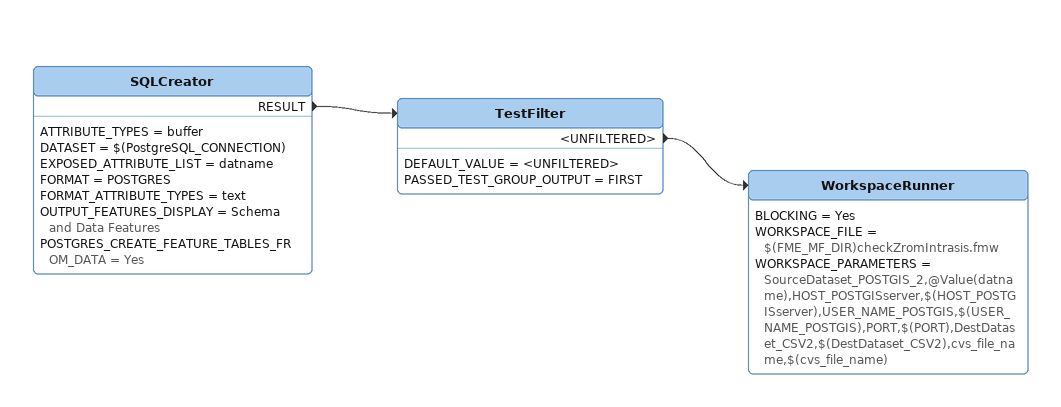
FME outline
SQLCreator
    ATTRIBUTE_TYPES = buffer
    DATASET = $(PostgreSQL_CONNECTION)
    EXPOSED_ATTRIBUTE_LIST = datname
    FORMAT = POSTGRES
    FORMAT_ATTRIBUTE_TYPES = text
    OUTPUT_FEATURES_DISPLAY = Schema and Data Features
    POSTGRES_CREATE_FEATURE_TABLES_FROM_DATA = Yes
    RESULT -> TestFilter
TestFilter
    DEFAULT_VALUE = <UNFILTERED>
    PASSED_TEST_GROUP_OUTPUT = FIRST
    <UNFILTERED> -> WorkspaceRunner
WorkspaceRunner
    BLOCKING = Yes
    WORKSPACE_FILE = $(FME_MF_DIR)checkZromIntrasis.fmw
    WORKSPACE_PARAMETERS = SourceDataset_POSTGIS_2,@Value(datname),HOST_POSTGISserver,$(HOST_POSTGISserver),USER_NAME_POSTGIS,$(USER_NAME_POSTGIS),PORT,$(PORT),DestDataset_CSV2,$(DestDataset_CSV2),cvs_file_name,$(cvs_file_name)
